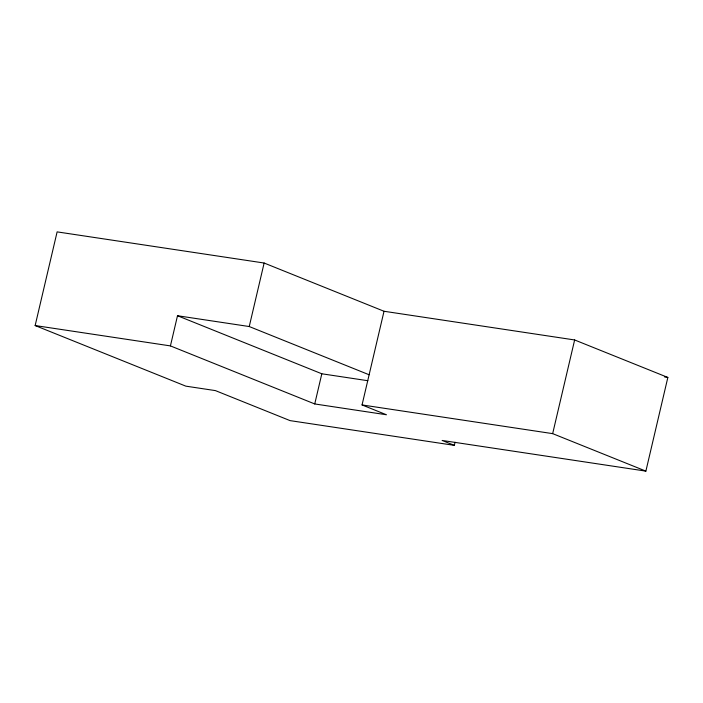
<?xml version="1.0" encoding="UTF-8"?>
<svg xmlns="http://www.w3.org/2000/svg" width="703" height="703" viewBox="0 0 703 703"><rect width="100%" height="100%" fill="white"/><g stroke="black" fill="none" stroke-linecap="round" stroke-linejoin="round"><path stroke-width="1.05" d="M454.349 445.359L290.075 420.622L215.399 390.604L185.829 386.149L35.15 325.551L57.119 231.876L264.135 263.027L384.023 311.262L574.641 339.962L667.85 377.449L645.881 471.124L442.125 440.447L454.349 445.359L455.078 442.24M384.023 311.262L362.045 404.937L386.465 414.761L314.742 403.953L170.425 345.902L177.499 315.735L249.24 326.535L369.128 374.769M249.24 326.535L264.135 263.027M314.742 403.953L321.816 373.785L177.499 315.735M645.881 471.124L552.663 433.637L574.641 339.962M664.607 376.957L667.85 377.449M35.15 325.551L170.425 345.902M321.816 373.785L367.854 380.718M362.045 404.937L552.663 433.637"/></g></svg>
